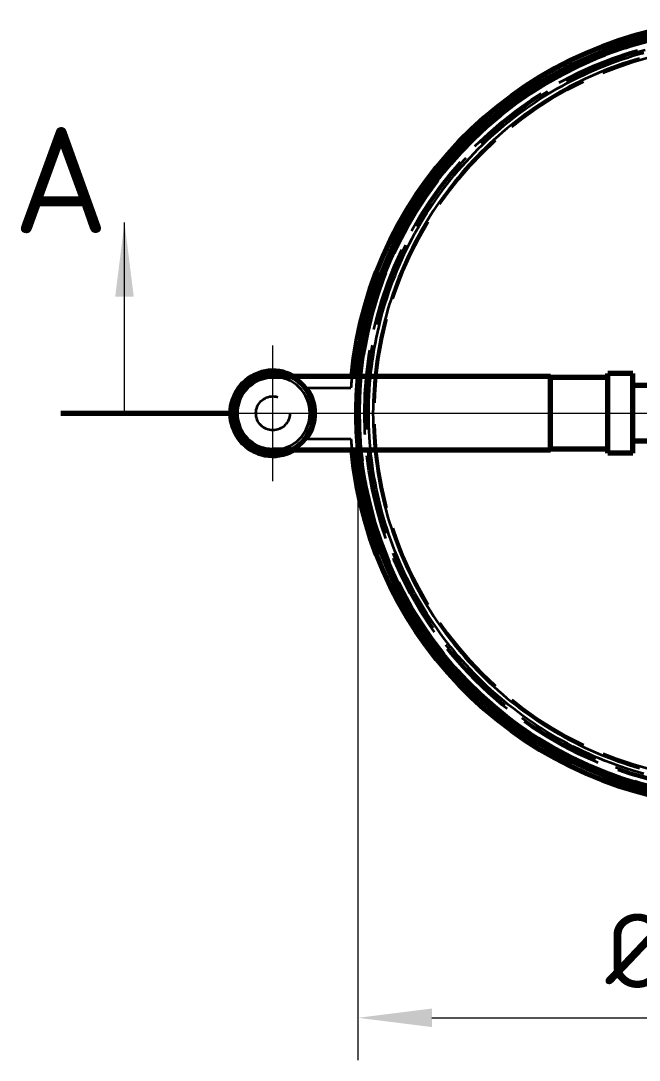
# Model space of a CAD drawing. Header units: millimetres. Extents: x 0 to 2208, y 0 to 420.
# Drawn here: x 70.79 to 99.96, y 48.48 to 97.5 of the extents above; entities that cross this region are included whole.
import ezdxf
from ezdxf.enums import TextEntityAlignment as Align

# ---------------------------------------------------------------- set-up
doc = ezdxf.new("R2010")
doc.units = ezdxf.units.MM
doc.linetypes.add('IRAM-E-TRAZOS', pattern=[5, 4, -1])
doc.linetypes.add('IRAM-F-TRAZO-PUNTO', pattern=[20, 15, -2, 1, -2])
for name, color, linetype, lineweight in [('01-VISIBLE', 7, 'CONTINUOUS', 70), ('02-OCULTA', 4, 'IRAM-E-TRAZOS', 35), ('03-EJE', 1, 'IRAM-F-TRAZO-PUNTO', 18), ('04-COTA', 3, 'CONTINUOUS', 18), ('06-TEXTO', 7, 'CONTINUOUS', 25), ('07-RECUADRO', 7, 'CONTINUOUS', 70), ('08-FINA', 5, 'CONTINUOUS', 18)]:
    doc.layers.add(name, color=color, linetype=linetype, lineweight=lineweight)
doc.styles.add('ISO3098', font='isocpeur.ttf')
doc.dimstyles.new('FLAMA-IRAM', dxfattribs={"dimtxt": 3.5, "dimasz": 3.5, "dimexe": 2, "dimexo": 1.5, "dimgap": 1, "dimtad": 1, "dimdec": 1, "dimtxsty": 'ISO3098', "dimblk": 'IRAM_FLECHA', "dimblk1": 'IRAM_FLECHA', "dimblk2": 'IRAM_FLECHA', "dimcen": 2.5, "dimclrd": 256, "dimclre": 256, "dimclrt": 256, "dimazin": 3, "dimtfac": 1, "dimtmove": 0, "dimatfit": 3, "dimlwd": 18, "dimlwe": 18})

# ---------------------------------------------------------------- blocks, each defined once
blk = doc.blocks.new('IRAM_FLECHA')
blk.add_solid([(0, 0), (-1, 0.125), (-1, -0.125)])

msp = doc.modelspace()

# ---------------------------------------------------------------- hatches: boundary and pattern name
at = {"layer": '08-FINA'}
h = msp.add_hatch(color=7, dxfattribs=at)
h.dxf.hatch_style = 1
h.paths.add_polyline_path([(75.683, 87.989), (75.245, 84.489), (76.12, 84.489)])

# ---------------------------------------------------------------- linework, layer by layer
at = {"layer": '01-VISIBLE'}
for p, q in [((95.773, 80.729), (90.683, 80.729)), ((98.473, 80.679), (95.773, 80.679)), ((99.653, 80.869), (98.473, 80.869)), ((101.233, 80.299), (99.653, 80.299)), ((101.233, 77.679), (99.653, 77.679)), ((95.773, 77.249), (90.683, 77.249)), ((98.473, 77.299), (95.773, 77.299)), ((99.653, 77.109), (98.473, 77.109))]:
    msp.add_line(p, q, dxfattribs=at)
for points in [[(90.683, 80.729), (90.583, 80.729), (90.483, 80.729), (90.383, 80.729), (90.283, 80.729), (90.183, 80.729), (90.083, 80.729), (89.983, 80.729), (89.883, 80.729), (89.783, 80.729), (89.683, 80.729), (89.583, 80.729), (89.483, 80.729), (89.383, 80.729), (89.283, 80.729), (89.183, 80.729), (89.083, 80.729), (88.983, 80.729), (88.883, 80.729), (88.783, 80.729), (88.683, 80.729), (88.583, 80.729), (88.483, 80.729), (88.383, 80.729), (88.283, 80.729), (88.183, 80.729), (88.083, 80.729), (87.983, 80.729), (87.883, 80.729), (87.783, 80.729), (87.683, 80.729), (87.583, 80.729), (87.483, 80.729), (87.383, 80.729), (87.283, 80.729), (87.183, 80.729), (87.083, 80.729), (86.983, 80.729), (86.883, 80.729), (86.783, 80.729), (86.683, 80.729), (86.583, 80.729), (86.483, 80.729), (86.383, 80.729), (86.283, 80.729), (86.183, 80.729), (86.083, 80.729), (85.983, 80.729), (85.883, 80.729), (85.783, 80.729), (85.683, 80.729), (85.583, 80.729), (85.483, 80.729), (85.383, 80.729), (85.283, 80.729), (85.183, 80.729), (85.083, 80.729), (84.983, 80.729), (84.883, 80.729), (84.783, 80.729), (84.683, 80.729), (84.583, 80.729), (84.483, 80.729), (84.383, 80.729), (84.283, 80.729), (84.183, 80.729), (84.083, 80.729), (83.983, 80.729), (83.883, 80.729), (83.783, 80.729), (83.683, 80.729), (83.583, 80.729), (83.483, 80.729), (83.383, 80.729), (83.283, 80.729), (83.183, 80.729), (83.083, 80.729), (82.983, 80.729), (82.883, 80.729), (82.783, 80.729), (82.683, 80.729)], [(95.773, 77.249), (95.773, 77.352), (95.773, 77.454), (95.773, 77.556), (95.773, 77.659), (95.773, 77.761), (95.773, 77.863), (95.773, 77.966), (95.773, 78.068), (95.773, 78.17), (95.773, 78.273), (95.773, 78.375), (95.773, 78.477), (95.773, 78.58), (95.773, 78.682), (95.773, 78.785), (95.773, 78.887), (95.773, 78.989), (95.773, 79.092), (95.773, 79.194), (95.773, 79.296), (95.773, 79.399), (95.773, 79.501), (95.773, 79.603), (95.773, 79.706), (95.773, 79.808), (95.773, 79.91), (95.773, 80.013), (95.773, 80.115), (95.773, 80.217), (95.773, 80.32), (95.773, 80.422), (95.773, 80.525), (95.773, 80.627), (95.773, 80.729)], [(98.473, 77.109), (98.473, 77.211), (98.473, 77.313), (98.473, 77.414), (98.473, 77.516), (98.473, 77.617), (98.473, 77.719), (98.473, 77.821), (98.473, 77.922), (98.473, 78.024), (98.473, 78.125), (98.473, 78.227), (98.473, 78.329), (98.473, 78.43), (98.473, 78.532), (98.473, 78.634), (98.473, 78.735), (98.473, 78.837), (98.473, 78.938), (98.473, 79.04), (98.473, 79.142), (98.473, 79.243), (98.473, 79.345), (98.473, 79.447), (98.473, 79.548), (98.473, 79.65), (98.473, 79.751), (98.473, 79.853), (98.473, 79.955), (98.473, 80.056), (98.473, 80.158), (98.473, 80.26), (98.473, 80.361), (98.473, 80.463), (98.473, 80.564), (98.473, 80.666), (98.473, 80.768), (98.473, 80.869)], [(99.653, 77.109), (99.653, 77.211), (99.653, 77.313), (99.653, 77.414), (99.653, 77.516), (99.653, 77.617), (99.653, 77.719), (99.653, 77.821), (99.653, 77.922), (99.653, 78.024), (99.653, 78.125), (99.653, 78.227), (99.653, 78.329), (99.653, 78.43), (99.653, 78.532), (99.653, 78.634), (99.653, 78.735), (99.653, 78.837), (99.653, 78.938), (99.653, 79.04), (99.653, 79.142), (99.653, 79.243), (99.653, 79.345), (99.653, 79.447), (99.653, 79.548), (99.653, 79.65), (99.653, 79.751), (99.653, 79.853), (99.653, 79.955), (99.653, 80.056), (99.653, 80.158), (99.653, 80.26), (99.653, 80.361), (99.653, 80.463), (99.653, 80.564), (99.653, 80.666), (99.653, 80.768), (99.653, 80.869)], [(90.683, 77.249), (90.583, 77.249), (90.483, 77.249), (90.383, 77.249), (90.283, 77.249), (90.183, 77.249), (90.083, 77.249), (89.983, 77.249), (89.883, 77.249), (89.783, 77.249), (89.683, 77.249), (89.583, 77.249), (89.483, 77.249), (89.383, 77.249), (89.283, 77.249), (89.183, 77.249), (89.083, 77.249), (88.983, 77.249), (88.883, 77.249), (88.783, 77.249), (88.683, 77.249), (88.583, 77.249), (88.483, 77.249), (88.383, 77.249), (88.283, 77.249), (88.183, 77.249), (88.083, 77.249), (87.983, 77.249), (87.883, 77.249), (87.783, 77.249), (87.683, 77.249), (87.583, 77.249), (87.483, 77.249), (87.383, 77.249), (87.283, 77.249), (87.183, 77.249), (87.083, 77.249), (86.983, 77.249), (86.883, 77.249), (86.783, 77.249), (86.683, 77.249), (86.583, 77.249), (86.483, 77.249), (86.383, 77.249), (86.283, 77.249), (86.183, 77.249), (86.083, 77.249), (85.983, 77.249), (85.883, 77.249), (85.783, 77.249), (85.683, 77.249), (85.583, 77.249), (85.483, 77.249), (85.383, 77.249), (85.283, 77.249), (85.183, 77.249), (85.083, 77.249), (84.983, 77.249), (84.883, 77.249), (84.783, 77.249), (84.683, 77.249), (84.583, 77.249), (84.483, 77.249), (84.383, 77.249), (84.283, 77.249), (84.183, 77.249), (84.083, 77.249), (83.983, 77.249), (83.883, 77.249), (83.783, 77.249), (83.683, 77.249), (83.583, 77.249), (83.483, 77.249), (83.383, 77.249), (83.283, 77.249), (83.183, 77.249), (83.083, 77.249), (82.983, 77.249), (82.883, 77.249), (82.783, 77.249), (82.683, 77.249)]]:
    msp.add_lwpolyline(points, dxfattribs=at)
for centre, radius, start, end in [((104.833, 78.989), 18.51, 10.8995, 174.606), ((104.833, 78.989), 18.27, 11.0445, 174.535), ((104.833, 78.989), 18.15, 11.1184, 174.4987), ((82.683, 78.989), 1.99, 60.9707, -60.9707), ((82.683, 78.989), 1.88, 67.7487, -67.7487), ((82.683, 78.989), 1.74, 90, -90), ((104.833, 78.989), 18.51, -174.606, -10.8995), ((104.833, 78.989), 18.27, -174.535, -11.0445), ((104.833, 78.989), 18.15, -174.4987, -11.1184)]:
    msp.add_arc(centre, radius, start, end, dxfattribs=at)
at = {"layer": '02-OCULTA'}
for p, q in [((87.571, 84.598), (87.514, 84.616)), ((87.571, 84.598), (87.514, 84.616)), ((87.338, 83.82), (87.28, 83.836)), ((87.338, 83.82), (87.28, 83.836)), ((84.32, 80.189), (86.362, 80.189)), ((84.32, 80.189), (86.362, 80.189)), ((84.32, 77.789), (86.362, 77.789)), ((84.32, 77.789), (86.362, 77.789)), ((99.512, 61.637), (99.495, 61.579)), ((99.512, 61.637), (99.495, 61.579))]:
    msp.add_line(p, q, dxfattribs=at)
for points in [[(100.181, 61.984), (99.914, 62.059), (99.649, 62.139), (99.385, 62.222), (99.122, 62.31), (98.861, 62.402), (98.601, 62.497), (98.343, 62.597), (98.086, 62.701), (97.831, 62.809), (97.578, 62.921), (97.326, 63.037), (97.077, 63.157), (96.829, 63.281), (96.583, 63.408), (96.34, 63.54), (96.098, 63.675), (95.858, 63.814), (95.621, 63.957), (95.386, 64.104), (95.154, 64.254), (94.923, 64.408), (94.695, 64.565), (94.47, 64.726), (94.247, 64.891), (94.027, 65.059), (93.81, 65.23), (93.595, 65.405), (93.383, 65.583), (93.174, 65.765), (92.968, 65.949), (92.764, 66.137), (92.564, 66.328), (92.367, 66.523), (92.172, 66.72), (91.981, 66.921), (91.793, 67.124), (91.608, 67.33), (91.427, 67.539), (91.249, 67.751), (91.074, 67.966), (90.903, 68.184), (90.735, 68.404), (90.57, 68.627), (90.409, 68.852), (90.252, 69.08), (90.098, 69.31), (89.948, 69.543), (89.801, 69.778), (89.658, 70.015), (89.519, 70.255), (89.384, 70.496), (89.253, 70.74), (89.125, 70.986), (89.001, 71.233), (88.881, 71.483), (88.765, 71.735), (88.653, 71.988), (88.545, 72.243), (88.441, 72.499), (88.341, 72.758), (88.246, 73.018), (88.154, 73.279), (88.066, 73.541), (87.983, 73.805), (87.903, 74.071), (87.828, 74.337), (87.757, 74.605), (87.69, 74.874), (87.627, 75.143), (87.569, 75.414), (87.515, 75.686), (87.465, 75.958), (87.419, 76.231), (87.378, 76.505), (87.341, 76.78), (87.309, 77.055), (87.281, 77.33), (87.257, 77.606), (87.237, 77.882), (87.222, 78.159), (87.212, 78.435), (87.205, 78.712), (87.202, 78.989), (87.205, 79.266), (87.211, 79.543), (87.222, 79.82), (87.237, 80.096), (87.257, 80.372), (87.281, 80.648), (87.309, 80.924), (87.342, 81.199), (87.378, 81.473), (87.42, 81.747), (87.465, 82.02), (87.515, 82.293), (87.569, 82.564), (87.628, 82.835), (87.69, 83.105), (87.757, 83.374), (87.828, 83.641), (87.903, 83.908), (87.983, 84.173), (88.066, 84.437), (88.154, 84.7), (88.246, 84.961), (88.342, 85.221), (88.442, 85.479), (88.545, 85.736), (88.653, 85.991), (88.765, 86.244), (88.881, 86.496), (89.001, 86.745), (89.125, 86.993), (89.253, 87.239), (89.384, 87.482), (89.519, 87.724), (89.658, 87.964), (89.801, 88.201), (89.948, 88.436), (90.098, 88.669), (90.252, 88.899), (90.409, 89.127), (90.57, 89.352), (90.734, 89.575), (90.902, 89.795), (91.074, 90.012), (91.249, 90.227), (91.427, 90.439), (91.608, 90.648), (91.793, 90.855), (91.981, 91.058), (92.172, 91.258), (92.366, 91.456), (92.564, 91.65), (92.764, 91.841), (92.968, 92.029), (93.174, 92.214), (93.383, 92.395), (93.595, 92.574), (93.81, 92.749), (94.027, 92.92), (94.247, 93.088), (94.47, 93.252), (94.695, 93.413), (94.923, 93.571), (95.154, 93.725), (95.386, 93.875), (95.621, 94.021), (95.858, 94.164), (96.098, 94.303), (96.34, 94.439), (96.583, 94.57), (96.829, 94.698), (97.077, 94.822), (97.326, 94.941), (97.578, 95.057), (97.831, 95.169), (98.086, 95.277), (98.343, 95.381), (98.601, 95.481), (98.861, 95.577), (99.122, 95.669), (99.385, 95.756), (99.649, 95.84), (99.914, 95.919), (100.181, 95.994)], [(99.97, 95.727), (99.708, 95.649), (99.447, 95.566), (99.187, 95.479), (98.929, 95.389), (98.672, 95.294), (98.417, 95.195), (98.163, 95.093), (97.911, 94.986), (97.66, 94.875), (97.412, 94.76), (97.165, 94.642), (96.92, 94.52), (96.677, 94.393), (96.436, 94.263), (96.197, 94.13), (95.96, 93.992), (95.726, 93.851), (95.493, 93.706), (95.263, 93.558), (95.036, 93.406), (94.81, 93.25), (94.588, 93.091), (94.367, 92.928), (94.15, 92.762), (93.935, 92.592), (93.722, 92.42), (93.513, 92.243), (93.306, 92.064), (93.102, 91.881), (92.901, 91.695), (92.703, 91.506), (92.508, 91.314), (92.316, 91.119), (92.127, 90.921), (91.941, 90.72), (91.758, 90.516), (91.579, 90.309), (91.403, 90.1), (91.23, 89.887), (91.061, 89.672), (90.895, 89.455), (90.732, 89.234), (90.573, 89.012), (90.417, 88.786), (90.265, 88.559), (90.117, 88.329), (89.972, 88.096), (89.831, 87.862), (89.693, 87.625), (89.559, 87.386), (89.429, 87.145), (89.303, 86.902), (89.181, 86.657), (89.062, 86.41), (88.948, 86.162), (88.837, 85.911), (88.73, 85.659), (88.627, 85.405), (88.529, 85.15), (88.434, 84.893), (88.343, 84.635), (88.256, 84.375), (88.174, 84.114), (88.095, 83.852), (88.021, 83.588), (87.951, 83.324), (87.884, 83.058), (87.823, 82.791), (87.765, 82.524), (87.711, 82.255), (87.662, 81.986), (87.617, 81.716), (87.576, 81.445), (87.54, 81.174), (87.508, 80.902), (87.48, 80.63), (87.456, 80.357), (87.437, 80.084), (87.422, 79.81), (87.412, 79.537), (87.405, 79.263), (87.402, 78.989), (87.404, 78.715), (87.411, 78.442), (87.422, 78.168), (87.437, 77.895), (87.456, 77.622), (87.48, 77.349), (87.508, 77.077), (87.54, 76.805), (87.577, 76.533), (87.617, 76.263), (87.662, 75.993), (87.712, 75.723), (87.765, 75.455), (87.823, 75.187), (87.885, 74.92), (87.951, 74.655), (88.021, 74.39), (88.095, 74.127), (88.174, 73.864), (88.257, 73.603), (88.343, 73.344), (88.434, 73.085), (88.529, 72.828), (88.627, 72.573), (88.73, 72.319), (88.837, 72.067), (88.948, 71.817), (89.062, 71.568), (89.181, 71.321), (89.303, 71.076), (89.429, 70.833), (89.559, 70.592), (89.693, 70.354), (89.83, 70.117), (89.972, 69.882), (90.116, 69.65), (90.265, 69.42), (90.417, 69.192), (90.573, 68.967), (90.732, 68.744), (90.894, 68.524), (91.06, 68.306), (91.23, 68.091), (91.403, 67.879), (91.579, 67.669), (91.758, 67.462), (91.941, 67.258), (92.127, 67.057), (92.316, 66.859), (92.508, 66.664), (92.703, 66.472), (92.901, 66.283), (93.102, 66.097), (93.306, 65.915), (93.513, 65.735), (93.722, 65.559), (93.935, 65.386), (94.15, 65.217), (94.367, 65.051), (94.588, 64.888), (94.81, 64.729), (95.036, 64.573), (95.263, 64.421), (95.493, 64.272), (95.726, 64.128), (95.96, 63.986), (96.197, 63.849), (96.436, 63.715), (96.677, 63.585), (96.92, 63.459), (97.165, 63.337), (97.412, 63.218), (97.66, 63.104), (97.911, 62.993), (98.163, 62.886), (98.417, 62.783), (98.672, 62.685), (98.929, 62.59), (99.187, 62.499), (99.447, 62.412), (99.708, 62.33), (99.97, 62.251)], [(95.773, 80.729), (95.773, 80.627), (95.773, 80.525), (95.773, 80.422), (95.773, 80.32), (95.773, 80.217), (95.773, 80.115), (95.773, 80.013), (95.773, 79.91), (95.773, 79.808), (95.773, 79.706), (95.773, 79.603), (95.773, 79.501), (95.773, 79.399), (95.773, 79.296), (95.773, 79.194), (95.773, 79.092), (95.773, 78.989)], [(95.773, 77.299), (95.773, 77.402), (95.773, 77.504), (95.773, 77.607), (95.773, 77.709), (95.773, 77.811), (95.773, 77.914), (95.773, 78.016), (95.773, 78.119), (95.773, 78.221), (95.773, 78.324), (95.773, 78.426), (95.773, 78.528), (95.773, 78.631), (95.773, 78.733), (95.773, 78.836), (95.773, 78.938), (95.773, 79.04), (95.773, 79.143), (95.773, 79.245), (95.773, 79.348), (95.773, 79.45), (95.773, 79.553), (95.773, 79.655), (95.773, 79.757), (95.773, 79.86), (95.773, 79.962), (95.773, 80.065), (95.773, 80.167), (95.773, 80.27), (95.773, 80.372), (95.773, 80.474), (95.773, 80.577), (95.773, 80.679)], [(95.773, 80.679), (95.773, 80.574), (95.773, 80.468), (95.773, 80.362), (95.773, 80.257), (95.773, 80.151), (95.773, 80.046), (95.773, 79.94), (95.773, 79.834), (95.773, 79.729), (95.773, 79.623), (95.773, 79.517), (95.773, 79.412), (95.773, 79.306), (95.773, 79.201), (95.773, 79.095), (95.773, 78.989)], [(98.473, 80.869), (98.473, 80.765), (98.473, 80.66), (98.473, 80.556), (98.473, 80.451), (98.473, 80.347), (98.473, 80.243), (98.473, 80.138), (98.473, 80.034), (98.473, 79.929), (98.473, 79.825), (98.473, 79.72), (98.473, 79.616), (98.473, 79.511), (98.473, 79.407), (98.473, 79.303), (98.473, 79.198), (98.473, 79.094), (98.473, 78.989)], [(98.473, 77.299), (98.473, 77.402), (98.473, 77.504), (98.473, 77.607), (98.473, 77.709), (98.473, 77.811), (98.473, 77.914), (98.473, 78.016), (98.473, 78.119), (98.473, 78.221), (98.473, 78.324), (98.473, 78.426), (98.473, 78.528), (98.473, 78.631), (98.473, 78.733), (98.473, 78.836), (98.473, 78.938), (98.473, 79.04), (98.473, 79.143), (98.473, 79.245), (98.473, 79.348), (98.473, 79.45), (98.473, 79.553), (98.473, 79.655), (98.473, 79.757), (98.473, 79.86), (98.473, 79.962), (98.473, 80.065), (98.473, 80.167), (98.473, 80.27), (98.473, 80.372), (98.473, 80.474), (98.473, 80.577), (98.473, 80.679)], [(98.473, 80.679), (98.473, 80.574), (98.473, 80.468), (98.473, 80.362), (98.473, 80.257), (98.473, 80.151), (98.473, 80.046), (98.473, 79.94), (98.473, 79.834), (98.473, 79.729), (98.473, 79.623), (98.473, 79.517), (98.473, 79.412), (98.473, 79.306), (98.473, 79.201), (98.473, 79.095), (98.473, 78.989)], [(99.653, 80.869), (99.653, 80.765), (99.653, 80.66), (99.653, 80.556), (99.653, 80.451), (99.653, 80.347), (99.653, 80.243), (99.653, 80.138), (99.653, 80.034), (99.653, 79.929), (99.653, 79.825), (99.653, 79.72), (99.653, 79.616), (99.653, 79.511), (99.653, 79.407), (99.653, 79.303), (99.653, 79.198), (99.653, 79.094), (99.653, 78.989)], [(99.653, 77.679), (99.653, 77.78), (99.653, 77.881), (99.653, 77.982), (99.653, 78.082), (99.653, 78.183), (99.653, 78.284), (99.653, 78.385), (99.653, 78.485), (99.653, 78.586), (99.653, 78.687), (99.653, 78.788), (99.653, 78.888), (99.653, 78.989), (99.653, 79.09), (99.653, 79.191), (99.653, 79.292), (99.653, 79.392), (99.653, 79.493), (99.653, 79.594), (99.653, 79.695), (99.653, 79.795), (99.653, 79.896), (99.653, 79.997), (99.653, 80.098), (99.653, 80.198), (99.653, 80.299)], [(99.653, 80.299), (99.653, 80.198), (99.653, 80.098), (99.653, 79.997), (99.653, 79.896), (99.653, 79.795), (99.653, 79.695), (99.653, 79.594), (99.653, 79.493), (99.653, 79.392), (99.653, 79.292), (99.653, 79.191), (99.653, 79.09), (99.653, 78.989)], [(95.773, 78.989), (95.773, 78.884), (95.773, 78.778), (95.773, 78.672), (95.773, 78.567), (95.773, 78.461), (95.773, 78.356), (95.773, 78.25), (95.773, 78.144), (95.773, 78.039), (95.773, 77.933), (95.773, 77.827), (95.773, 77.722), (95.773, 77.616), (95.773, 77.511), (95.773, 77.405), (95.773, 77.299)], [(95.773, 78.989), (95.773, 78.887), (95.773, 78.785), (95.773, 78.682), (95.773, 78.58), (95.773, 78.477), (95.773, 78.375), (95.773, 78.273), (95.773, 78.17), (95.773, 78.068), (95.773, 77.966), (95.773, 77.863), (95.773, 77.761), (95.773, 77.659), (95.773, 77.556), (95.773, 77.454), (95.773, 77.352), (95.773, 77.249)], [(98.473, 78.989), (98.473, 78.885), (98.473, 78.78), (98.473, 78.676), (98.473, 78.571), (98.473, 78.467), (98.473, 78.363), (98.473, 78.258), (98.473, 78.154), (98.473, 78.049), (98.473, 77.945), (98.473, 77.84), (98.473, 77.736), (98.473, 77.631), (98.473, 77.527), (98.473, 77.423), (98.473, 77.318), (98.473, 77.214), (98.473, 77.109)], [(98.473, 78.989), (98.473, 78.884), (98.473, 78.778), (98.473, 78.672), (98.473, 78.567), (98.473, 78.461), (98.473, 78.356), (98.473, 78.25), (98.473, 78.144), (98.473, 78.039), (98.473, 77.933), (98.473, 77.827), (98.473, 77.722), (98.473, 77.616), (98.473, 77.511), (98.473, 77.405), (98.473, 77.299)], [(99.653, 78.989), (99.653, 78.888), (99.653, 78.788), (99.653, 78.687), (99.653, 78.586), (99.653, 78.485), (99.653, 78.385), (99.653, 78.284), (99.653, 78.183), (99.653, 78.082), (99.653, 77.982), (99.653, 77.881), (99.653, 77.78), (99.653, 77.679)], [(99.653, 78.989), (99.653, 78.885), (99.653, 78.78), (99.653, 78.676), (99.653, 78.571), (99.653, 78.467), (99.653, 78.363), (99.653, 78.258), (99.653, 78.154), (99.653, 78.049), (99.653, 77.945), (99.653, 77.84), (99.653, 77.736), (99.653, 77.631), (99.653, 77.527), (99.653, 77.423), (99.653, 77.318), (99.653, 77.214), (99.653, 77.109)]]:
    msp.add_lwpolyline(points, dxfattribs=at)
for centre, radius in [((104.833, 78.989), 18.21), ((104.833, 78.989), 18.21), ((104.833, 78.989), 18.15), ((104.833, 78.989), 18.15), ((104.833, 78.989), 18.15), ((104.833, 78.989), 17.83), ((104.833, 78.989), 17.83), ((104.833, 78.989), 17.75), ((104.833, 78.989), 17.75), ((104.833, 78.989), 17.75), ((104.833, 78.989), 17.75), ((104.833, 78.989), 17.75), ((104.833, 78.989), 17.75), ((104.833, 78.989), 17.35), ((104.833, 78.989), 17.35), ((104.833, 78.989), 17.35), ((104.833, 78.989), 17.35), ((82.683, 78.989), 1.99), ((82.683, 78.989), 1.88), ((82.683, 78.989), 1.74), ((82.683, 78.989), 0.8), ((82.683, 78.989), 0.8)]:
    msp.add_circle(centre, radius, dxfattribs=at)
for centre, radius, start, end in [((104.833, 78.989), 18.51, 0, 176.2829), ((104.833, 78.989), 18.07, 0, -90.9513), ((104.833, 78.989), 18.21, 162, 18), ((104.833, 78.989), 18.21, 162, 18), ((104.833, 78.989), 18.15, 162, 18), ((104.833, 78.989), 18.15, 162, 18), ((104.833, 78.989), 18.21, 164.5631, -107.0467), ((104.833, 78.989), 18.21, 164.5631, -107.0467), ((104.833, 78.989), 18.15, 164.5631, -107.0467), ((104.833, 78.989), 18.15, 164.5631, -107.0467), ((82.683, 78.989), 1.74, 0, 90), ((82.683, 78.989), 1.88, 0, 67.7487), ((82.683, 78.989), 1.99, 0, 60.9707), ((104.833, 78.989), 18.51, 174.606, 176.2829), ((104.833, 78.989), 18.27, 174.535, -174.535), ((104.833, 78.989), 18.15, 174.4987, -174.4987), ((82.683, 78.989), 2.03, -36.2375, 36.2375), ((82.683, 78.989), 2.03, -36.2375, 36.2375), ((82.683, 78.989), 1.74, -90, 0), ((82.683, 78.989), 1.88, -67.7487, 0), ((82.683, 78.989), 1.99, -60.9707, 0), ((104.833, 78.989), 18.51, -176.2829, 0), ((104.833, 78.989), 18.51, -176.2829, -174.606)]:
    msp.add_arc(centre, radius, start, end, dxfattribs=at)
at = {"layer": '03-EJE'}
for p, q in [((82.683, 75.789), (82.683, 82.189)), ((72.683, 78.989), (136.983, 78.989)), ((79.483, 78.989), (85.883, 78.989)), ((86.083, 78.989), (123.583, 78.989))]:
    msp.add_line(p, q, dxfattribs=at)
at = {"layer": '07-RECUADRO'}
msp.add_line((72.683, 78.989), (80.683, 78.989), dxfattribs=at)
at = {"layer": '08-FINA'}
msp.add_line((75.683, 78.989), (75.683, 87.989), dxfattribs=at)

# ---------------------------------------------------------------- texts
at = {"layer": '06-TEXTO', "style": 'ISO3098'}
msp.add_text('A', height=5, dxfattribs=at).set_placement((72.683, 89.989), align=Align.MIDDLE_CENTER)

# ---------------------------------------------------------------- dimensions: what is measured, and where the dimension line sits
at = {"layer": '04-COTA'}
msp.add_linear_dim(base=(86.683, 50.479), p1=(86.683, 78.989), p2=(122.983, 78.989), dimstyle='FLAMA-IRAM', override={"dimlfac": 5, "dimpost": '%%c<>'}, dxfattribs=at).render()

doc.saveas('drawing.dxf')
